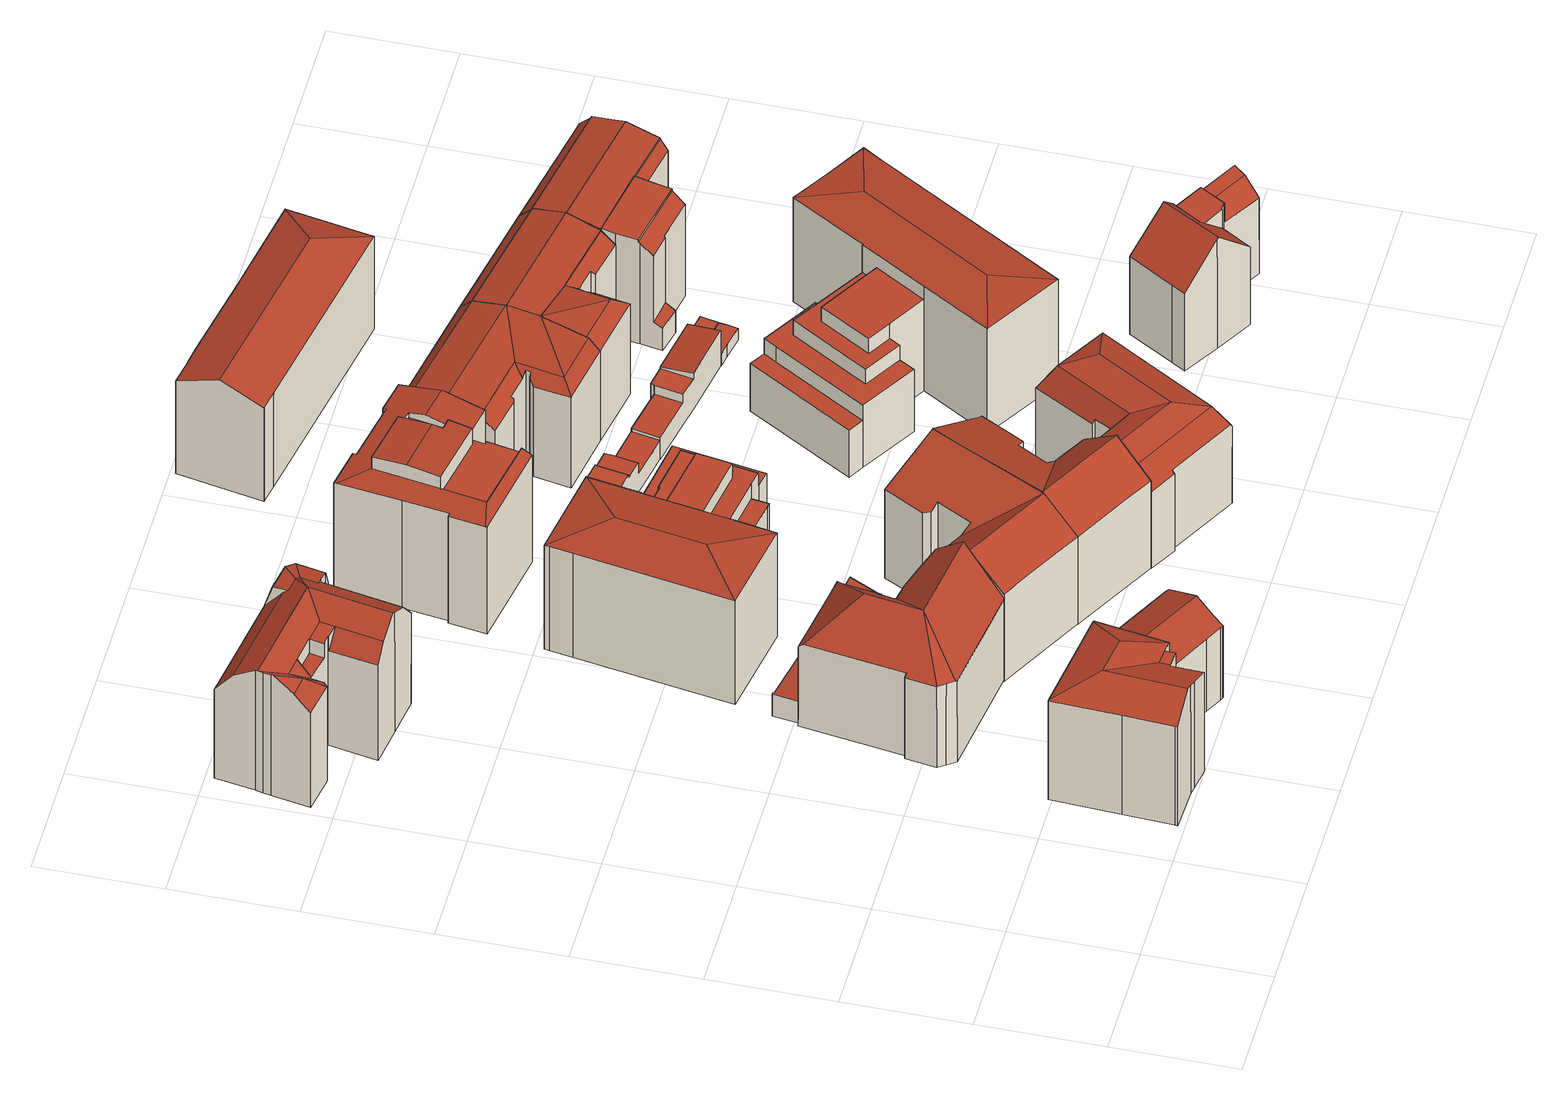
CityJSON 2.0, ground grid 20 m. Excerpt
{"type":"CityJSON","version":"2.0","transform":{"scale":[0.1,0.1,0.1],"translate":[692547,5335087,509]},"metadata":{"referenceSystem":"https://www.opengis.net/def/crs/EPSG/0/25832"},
"CityObjects":{
"building1":{"type":"Building","attributes":{"Gemeindeschluessel":"09162000","HoeheDach":"531.620","HoeheGrund":"509.704","Methode":"2000","NiedrigsteTraufeDesGebaeudes":"523.933","Geometrietyp2DReferenz":"3000","function":"31001_1000","roofType":"3100","measuredHeight":21.92,"storeysAboveGround":6},"geometry":[{"type":"MultiSurface","lod":"2","boundaries":[[[0,1,2,3,4,5,6,7]],[[8,9,10,11]],[[12,13,14,15]],[[16,17,18,19,20]],[[5,21,22,23,24,25,6]],[[26,22,21,27]],[[28,29,12,15,30]],[[31,32,33,34,30,15,14,35]],[[36,37,32,31,38]],[[35,14,13,39,40,41]],[[42,43,7,6,25]],[[44,2,1,45]],[[29,46,39,13,12]],[[45,1,0,47]],[[48,4,3,49]],[[50,33,32,37]],[[51,17,16,42,25,24]],[[31,35,20,19,8,11,38]],[[52,23,22,26]],[[51,24,23,52]],[[48,27,21,5,4]],[[42,16,41,40,43]],[[53,47,0,7,43,40]],[[48,49,44,45,47,53,46,29,28,54,50,37,36,10,9,18,17,51,52,26,27]],[[35,41,16,20]],[[49,3,2,44]],[[36,38,11,10]],[[9,8,19,18]],[[28,30,34,54]],[[46,53,40,39]],[[54,34,33,50]]],"semantics":{"surfaces":[{"type":"RoofSurface"},{"type":"WallSurface"},{"type":"GroundSurface"}],"values":[0,1,0,1,0,1,1,0,1,0,1,1,1,1,1,1,1,0,1,1,1,0,1,2,0,1,1,1,1,1,1]}}]},
"building2":{"type":"Building","attributes":{"Gemeindeschluessel":"09162000","HoeheDach":"534.580","HoeheGrund":"510.500","Methode":"9999","NiedrigsteTraufeDesGebaeudes":"510.800","Geometrietyp2DReferenz":"3000","function":"31001_1000","roofType":"3100","measuredHeight":24.08,"storeysAboveGround":5},"geometry":[{"type":"MultiSurface","lod":"2","boundaries":[[[55,56,57,58]],[[59,60,61]],[[62,63,64,65,66,67,68,69]],[[70,71,72,73,74,75]],[[76,77,78,79,80]],[[81,82,83,84,85,86]],[[87,88,89,90]],[[91,92,93,94,95]],[[66,96,97,67]],[[89,98,99,90]],[[100,101,89,88]],[[102,103,104,105]],[[106,87,90,99,107,108]],[[109,110,111,112]],[[113,114,115,116,117,118]],[[113,118,56,55]],[[63,81,86,61,60,64]],[[105,104,119,120]],[[121,122,123]],[[98,124,125,126,108,107]],[[127,128,129,130]],[[131,73,72,119,104,103,132,57,56,118,117,94]],[[70,133,134,82,81,63,62,100,88,87,106,135,136,137,138,139,114,113,55,58,140,102,105,120,71]],[[94,93,141,131]],[[97,142,68,67]],[[110,143,144,141,130,111]],[[130,141,93,127]],[[137,136,145,146,147]],[[98,107,99]],[[66,65,148,96]],[[127,93,92,149,78,77]],[[80,79,150,147,146]],[[74,73,131,151]],[[101,69,124,98]],[[100,62,69,101]],[[152,153,128,76,80,146,145]],[[84,83,154,121,123,129,153]],[[114,139,149,92,91,115]],[[140,132,103,102]],[[137,147,150,138]],[[106,108,126,135]],[[85,59,61,86]],[[129,128,153]],[[95,94,117,116]],[[69,68,142,124]],[[89,101,98]],[[122,111,130,129,123]],[[151,131,141,144,155]],[[75,74,151,155]],[[64,60,59,156,148,65]],[[96,148,142,97]],[[134,133,143,110,109,157]],[[120,119,72,71]],[[152,125,124,142,148,156,153]],[[82,134,157,154,83]],[[133,70,75,155,144,143]],[[112,111,122,121]],[[139,138,150,79,78,149]],[[58,57,132,140]],[[95,116,115,91]],[[84,153,156,59,85]],[[136,135,126,125,152,145]],[[127,77,76,128]],[[154,157,109,112,121]]],"semantics":{"surfaces":[{"type":"WallSurface"},{"type":"RoofSurface"},{"type":"GroundSurface"}],"values":[0,0,0,0,0,0,0,0,1,1,0,0,0,0,0,0,0,0,0,1,1,1,2,0,0,1,1,0,1,0,1,1,0,1,0,1,1,0,0,0,0,1,1,0,1,1,1,0,1,1,0,0,0,1,0,0,0,0,0,1,1,0,1,1]}}]},
"building3":{"type":"Building","attributes":{"Gemeindeschluessel":"09162000","HoeheDach":"533.320","HoeheGrund":"510.354","Methode":"2000","NiedrigsteTraufeDesGebaeudes":"526.096","Geometrietyp2DReferenz":"3000","function":"31001_9998","roofType":"3100","measuredHeight":22.97,"storeysAboveGround":4},"geometry":[{"type":"MultiSurface","lod":"2","boundaries":[[[158,159,160,161]],[[162,163,164,165,166,167,168]],[[169,170,171,172]],[[163,162,173,174]],[[175,176,177,178,179]],[[180,181,168,167,182]],[[182,167,166,183]],[[184,185,186,187]],[[188,164,163,174]],[[189,190,191,192]],[[193,176,175,194,195]],[[187,186,179,178]],[[195,158,161,196,193]],[[189,159,158,195,194,166,197,190]],[[160,159,189,192]],[[184,180,182,183,185]],[[166,194,175,179,186,185,183]],[[162,168,181,173]],[[188,174,173,181,180,184,187,178,177,196,161,160,192,191,198,172,171]],[[197,199,198,191,190]],[[198,199,169,172]],[[193,196,177,176]],[[169,199,197,166,165,170]],[[188,171,170,165,164]]],"semantics":{"surfaces":[{"type":"WallSurface"},{"type":"RoofSurface"},{"type":"GroundSurface"}],"values":[0,1,0,0,0,0,1,0,0,0,1,0,0,1,0,0,1,0,2,0,0,0,1,0]}}]},
"building4":{"type":"Building","attributes":{"Gemeindeschluessel":"09162000","HoeheDach":"515.156","HoeheGrund":"510.880","Methode":"2000","NiedrigsteTraufeDesGebaeudes":"514.264","Geometrietyp2DReferenz":"3000","function":"31001_2000","roofType":"1000","measuredHeight":4.28},"geometry":[{"type":"MultiSurface","lod":"2","boundaries":[[[200,201,202,203]],[[204,200,203,205,206,207]],[[200,204,207,208,209,210,201]],[[205,203,202,211,212,213,206]],[[208,213,212,209]],[[207,206,213,208]],[[209,212,211,210]],[[210,211,202,201]]],"semantics":{"surfaces":[{"type":"WallSurface"},{"type":"GroundSurface"},{"type":"RoofSurface"}],"values":[0,0,1,2,0,0,0,0]}}]},
"building5":{"type":"Building","attributes":{"Gemeindeschluessel":"09162000","HoeheDach":"513.828","HoeheGrund":"510.268","Methode":"1000","NiedrigsteTraufeDesGebaeudes":"513.380","Geometrietyp2DReferenz":"3000","function":"31001_2000","roofType":"1000","measuredHeight":3.56},"geometry":[{"type":"MultiSurface","lod":"2","boundaries":[[[172,214,215,171]],[[172,216,217,214]],[[215,218,219,171]],[[219,218,217,216]],[[171,219,216,172]],[[214,217,218,215]]],"semantics":{"surfaces":[{"type":"GroundSurface"},{"type":"WallSurface"},{"type":"RoofSurface"}],"values":[0,1,1,2,1,1]}}]},
"building6":{"type":"Building","attributes":{"Gemeindeschluessel":"09162000","HoeheDach":"513.000","HoeheGrund":"510.268","Methode":"2000","NiedrigsteTraufeDesGebaeudes":"513.000","Geometrietyp2DReferenz":"3000","function":"31001_2000","roofType":"1000","measuredHeight":2.73},"geometry":[{"type":"MultiSurface","lod":"2","boundaries":[[[220,221,222,215]],[[223,224,225,226]],[[214,227,224,223]],[[215,222,227,214]],[[227,222,221,225,224]],[[223,226,220,215,214]],[[226,225,221,220]]],"semantics":{"surfaces":[{"type":"WallSurface"},{"type":"RoofSurface"},{"type":"GroundSurface"}],"values":[0,0,0,0,1,2,0]}}]},
"building7":{"type":"Building","attributes":{"Gemeindeschluessel":"09162000","HoeheDach":"532.143","HoeheGrund":"509.910","Methode":"1000","NiedrigsteTraufeDesGebaeudes":"527.341","Geometrietyp2DReferenz":"3000","function":"31001_1000","roofType":"2100","measuredHeight":22.23,"storeysAboveGround":4},"geometry":[{"type":"MultiSurface","lod":"2","boundaries":[[[228,229,230,231,232,233,234,235,236,237,238,239]],[[240,241,242,243]],[[238,237,236,244,245,246]],[[247,248,249,250,251,252,253]],[[252,251,241,240,254,255]],[[256,239,238,246,257,258,243,242]],[[259,260,261,262,263,264,265,266,255,254,240,243,258,257,246,245,244,267,268,269,270]],[[269,233,232,270]],[[268,234,233,269]],[[267,235,234,268]],[[263,249,248,264]],[[263,262,261,260,259,231,230,229,228,249]],[[266,253,252,255]],[[265,264,248,247,253,266]],[[250,249,228,239,256,242,241,251]],[[244,236,235,267]],[[270,232,231,259]]],"semantics":{"surfaces":[{"type":"RoofSurface"},{"type":"WallSurface"},{"type":"GroundSurface"}],"values":[0,1,1,0,1,1,2,1,1,1,1,1,1,1,0,1,1]}}]},
"building8":{"type":"Building","attributes":{"Gemeindeschluessel":"09162000","HoeheDach":"533.230","HoeheGrund":"510.870","Methode":"2000","NiedrigsteTraufeDesGebaeudes":"523.630","Geometrietyp2DReferenz":"3000","function":"31001_9998","roofType":"3200","measuredHeight":22.36,"storeysAboveGround":6},"geometry":[{"type":"MultiSurface","lod":"2","boundaries":[[[271,272,273,274]],[[275,276,277,278]],[[279,280,281,282]],[[283,284,285,286]],[[287,288,289,290,291,292,293]],[[294,295,296,297]],[[298,299,300,273,272,301,302,303,281,280,304]],[[305,306,307,308,309,310,311,312,313,314,315,316,317]],[[303,302,318,319,282,281]],[[313,312,284,283,320,321]],[[322,323,324,325]],[[311,310,295,294]],[[299,326,327,300]],[[328,329,274,273,300,327,330,292,291]],[[331,288,287,306,305]],[[332,333,277]],[[334,335,331,305,317,323,322]],[[293,292,330,327,326,336,285,284,312,311,294,297,308,307]],[[337,338,339,340]],[[289,288,331,335]],[[324,341,338]],[[342,271,274,329,328,291,290,289,335,334,322,325,337,340,275,278,343,320,283,286,279,282,319,318]],[[340,339,276,275]],[[287,293,307,306]],[[325,324,338,337]],[[341,332,277,276,339,338]],[[271,342,318,302,301,272]],[[343,333,321,320]],[[285,304,280,279,286]],[[278,277,333,343]],[[336,326,299,298,304,285]],[[324,323,317,316,315,314,313,321,333,332,341]],[[296,295,310,309]],[[297,296,309,308]]],"semantics":{"surfaces":[{"type":"WallSurface"},{"type":"RoofSurface"},{"type":"GroundSurface"}],"values":[0,0,0,0,0,0,1,0,0,0,0,0,0,0,1,1,0,1,0,0,1,2,0,0,0,1,0,0,0,0,0,1,1,0]}}]},
"building9":{"type":"Building","attributes":{"Gemeindeschluessel":"09162000","HoeheDach":"532.240","HoeheGrund":"509.790","Methode":"2000","NiedrigsteTraufeDesGebaeudes":"526.974","Geometrietyp2DReferenz":"3000","function":"31001_1000","roofType":"3100","measuredHeight":22.45,"storeysAboveGround":4},"geometry":[{"type":"MultiSurface","lod":"2","boundaries":[[[344,345,346,347,348,349]],[[350,351,352,353,354,355,356,357,358,359,360,361,362]],[[345,344,363,364]],[[365,364,363,366,367,368]],[[369,359,358,370]],[[371,372,348,347]],[[350,373,372,371,374,375,376,351]],[[249,362,361,360,359,369,377,378,379,380]],[[381,382,383,384,376,375,374,371,347,346,345,364,365,368,380,379,378,377,369,370,385,386]],[[376,384,383,353,352,351]],[[368,367,249,380]],[[386,356,355,381]],[[382,381,355,354,353,383]],[[357,356,386,385,370,358]],[[366,363,344,349,387,362,249,367]],[[387,349,348,372,373,350,362]]],"semantics":{"surfaces":[{"type":"WallSurface"},{"type":"RoofSurface"},{"type":"GroundSurface"}],"values":[0,1,0,0,0,0,0,0,2,0,0,0,0,0,1,1]}}]},
"building10":{"type":"Building","attributes":{"Gemeindeschluessel":"09162000","HoeheDach":"535.640","HoeheGrund":"510.665","Methode":"2000","NiedrigsteTraufeDesGebaeudes":"531.938","Geometrietyp2DReferenz":"3000","function":"31001_9998","roofType":"3100","measuredHeight":24.98,"storeysAboveGround":5},"geometry":[{"type":"MultiSurface","lod":"2","boundaries":[[[388,389,390,391]],[[392,393,394,395]],[[396,397,398,399,400]],[[401,402,403,404,405,406]],[[407,408,403,402]],[[409,410,411,412]],[[413,414,415,388,391,416,409,412,417,418,406,405]],[[419,420,417,412,411,421]],[[422,423,424,425,426]],[[427,428,429,430]],[[396,400,431,432]],[[433,434,435,436,437]],[[403,408,438,439,404]],[[407,402,401,440,420,419,434,433,441,397,396,432,394,393,427,430]],[[421,411,410,436,435]],[[401,406,418,440]],[[413,442,443,414]],[[442,413,405,404,439]],[[424,423,416,391,390]],[[424,390,389,444,445,425]],[[445,446,426,425]],[[441,447,398,397]],[[422,399,398,447,437,436,410,423]],[[422,426,446,443]],[[419,421,435,434]],[[407,430,429,438,408]],[[392,395,431,400,399,422,443,442,439,438,429,428]],[[433,437,447,441]],[[415,444,389,388]],[[432,431,395,394]],[[440,418,417,420]],[[393,392,428,427]],[[416,423,410,409]],[[415,414,443,446,445,444]]],"semantics":{"surfaces":[{"type":"WallSurface"},{"type":"RoofSurface"},{"type":"GroundSurface"}],"values":[0,0,0,0,0,0,1,0,0,0,0,0,1,2,1,0,0,0,0,1,1,0,1,0,0,0,1,0,0,0,0,0,0,0]}}]},
"building11":{"type":"Building","attributes":{"Gemeindeschluessel":"09162000","HoeheDach":"530.750","HoeheGrund":"509.600","Methode":"1000","NiedrigsteTraufeDesGebaeudes":"524.750","Geometrietyp2DReferenz":"3000","function":"31001_1000","roofType":"3400","measuredHeight":21.15,"storeysAboveGround":4},"geometry":[{"type":"MultiSurface","lod":"2","boundaries":[[[448,449,450,451]],[[452,453,454,455,456]],[[457,458,456,455]],[[453,459,460,461,462,454]],[[463,464,460,459]],[[465,466,467,468,469]],[[470,471,449,448]],[[472,473,474,475]],[[465,476,477,463,459,453,452,478,470,448,451,479,466]],[[479,480,467,466]],[[465,469,481,476]],[[475,474,482]],[[472,475,482,457]],[[473,483,481,469,468,474]],[[477,484,464,463]],[[482,474,468,467,480,450]],[[478,452,456,458,485]],[[478,485,471,470]],[[479,451,450,480]],[[461,460,464,484,483,473]],[[457,482,450,449,471,485,458]],[[472,462,461,473]],[[472,457,455,454,462]],[[477,476,481,483,484]]],"semantics":{"surfaces":[{"type":"WallSurface"},{"type":"RoofSurface"},{"type":"GroundSurface"}],"values":[0,0,1,0,0,0,0,1,2,0,0,1,1,1,0,1,0,0,0,1,1,1,1,0]}}]},
"building12":{"type":"Building","attributes":{"Gemeindeschluessel":"09162000","HoeheDach":"517.160","HoeheGrund":"510.690","Methode":"2000","NiedrigsteTraufeDesGebaeudes":"514.280","Geometrietyp2DReferenz":"3000","function":"31001_2000","roofType":"1000","measuredHeight":6.47},"geometry":[{"type":"MultiSurface","lod":"2","boundaries":[[[486,487,488,489,490]],[[491,492,493,494,495]],[[496,497,498,499,500,501]],[[502,503,504,505,487,486,490,496,501,492,491,506]],[[489,497,496,490]],[[505,507,488,487]],[[508,495,494,509]],[[493,500,499,510,511,509,494]],[[497,489,488,507,512,513,498]],[[500,493,492,501]],[[505,504,503,502,506,508,509,511,510,513,512,507]],[[506,491,495,508]],[[510,499,498,513]]],"semantics":{"surfaces":[{"type":"RoofSurface"},{"type":"WallSurface"},{"type":"GroundSurface"}],"values":[0,0,0,1,1,1,1,1,1,1,2,1,1]}}]},
"building13":{"type":"Building","attributes":{"Gemeindeschluessel":"09162000","HoeheDach":"531.760","HoeheGrund":"510.548","Methode":"2000","NiedrigsteTraufeDesGebaeudes":"528.368","Geometrietyp2DReferenz":"3000","function":"31001_1000","roofType":"3100","measuredHeight":21.21,"storeysAboveGround":5},"geometry":[{"type":"MultiSurface","lod":"2","boundaries":[[[514,515,516,517,518]],[[519,520,521,522,523,524,525,526]],[[527,528,529,530,531]],[[532,533,534,535]],[[520,536,531,530]],[[537,538,522,521,539]],[[533,540,539,521,520,530,529,534]],[[541,542,543,544,545]],[[535,534,529,528]],[[537,539,540,546]],[[547,523,522,538]],[[548,525,524,549]],[[550,527,531,551,552]],[[541,515,514,553,548,549,547,538,537,546,532,535,528,527,550,542]],[[550,552,543,542]],[[544,543,552,551]],[[553,526,525,548]],[[514,518,526,553]],[[536,545,544,551,531]],[[518,517,519,526]],[[554,536,520,519]],[[546,540,533,532]],[[515,541,545,536,554,516]],[[549,524,523,547]],[[517,516,554,519]]],"semantics":{"surfaces":[{"type":"WallSurface"},{"type":"RoofSurface"},{"type":"GroundSurface"}],"values":[0,1,0,0,1,0,1,0,0,0,0,0,0,2,0,1,0,0,1,1,1,0,0,0,1]}}]},
"building14":{"type":"Building","attributes":{"Gemeindeschluessel":"09162000","HoeheDach":"517.592","HoeheGrund":"510.550","Methode":"2000","NiedrigsteTraufeDesGebaeudes":"514.760","Geometrietyp2DReferenz":"3000","function":"31001_2000","roofType":"1000","measuredHeight":7.04},"geometry":[{"type":"MultiSurface","lod":"2","boundaries":[[[555,556,557,558,559,560,561,562,563,564]],[[565,566,558,557]],[[558,566,567,559]],[[557,556,555,564,568,569,570,571,572,565]],[[573,567,566,565,572,571,574]],[[575,576,577,570,569,568,578]],[[564,563,578,568]],[[570,577,574,571]],[[560,573,574,577,576,561]],[[562,561,576,575]],[[560,559,567,573]],[[562,575,578,563]]],"semantics":{"surfaces":[{"type":"WallSurface"},{"type":"RoofSurface"},{"type":"GroundSurface"}],"values":[0,0,1,2,0,0,0,0,1,0,0,1]}}]},
"building15":{"type":"Building","attributes":{"Gemeindeschluessel":"09162000","HoeheDach":"530.802","HoeheGrund":"509.291","Methode":"1000","NiedrigsteTraufeDesGebaeudes":"527.831","Geometrietyp2DReferenz":"3000","function":"31001_9998","roofType":"3200","measuredHeight":21.51,"storeysAboveGround":5},"geometry":[{"type":"MultiSurface","lod":"2","boundaries":[[[579,580,581,582]],[[582,581,583,584]],[[585,586,587,588,589,590]],[[591,592,593,594]],[[595,596,592,591]],[[592,596,597]],[[598,599,580,579]],[[597,596,583,581,580,599,587,586]],[[588,587,599,598]],[[600,593,592,597,586,585]],[[601,600,585,590]],[[591,594,601,590,589,588,598,579,582,584,595]],[[584,583,596,595]],[[594,593,600,601]]],"semantics":{"surfaces":[{"type":"WallSurface"},{"type":"RoofSurface"},{"type":"GroundSurface"}],"values":[0,0,0,0,0,1,0,1,0,1,0,2,0,0]}}]},
"building16":{"type":"Building","attributes":{"Gemeindeschluessel":"09162000","HoeheDach":"531.990","HoeheGrund":"510.100","Methode":"2000","NiedrigsteTraufeDesGebaeudes":"519.480","Geometrietyp2DReferenz":"3000","function":"31001_1000","roofType":"3200","measuredHeight":21.89,"storeysAboveGround":6},"geometry":[{"type":"MultiSurface","lod":"2","boundaries":[[[602,603,604,605]],[[606,607,608,609]],[[610,609,608,605,604]],[[611,612,613,614]],[[615,616,617,603,602,618,619,620]],[[621,622,623,624,625,626]],[[627,628,629,630,631,610,604]],[[632,611,614,633,634,627,604,603,617,616,615]],[[611,632,635,636,637,638,639,612]],[[640,641,642,643]],[[643,642,644,645]],[[635,632,615,620]],[[626,625,624,646,647,648]],[[649,647,646,650]],[[645,644,651,652]],[[653,654,628,627,634,655,656]],[[657,658,659,629,628,654,653,660,661]],[[614,613,662,633]],[[661,660,663,664]],[[665,651,644,642,658,657]],[[666,665,661,664]],[[667,626,648,668]],[[665,657,661]],[[624,623,669,646]],[[650,646,669,607,606]],[[633,662,655,634]],[[658,642,641,659]],[[637,636,621,626,667]],[[670,663,660,653,656,612,639]],[[630,629,659,671]],[[671,659,641,640]],[[652,651,665,666]],[[636,635,620,619,618,602,605,608,607,669,623,622,621]],[[645,652,666,664,663,670,639,638,637,667,668,649,650,606,609,610,631,630,671,640,643]],[[668,648,647,649]],[[612,656,655,662,613]]],"semantics":{"surfaces":[{"type":"WallSurface"},{"type":"RoofSurface"},{"type":"GroundSurface"}],"values":[0,0,0,0,0,0,0,1,0,0,0,0,1,0,0,0,1,0,0,1,0,0,1,0,0,0,1,0,0,0,0,0,1,2,0,1]}}]},
"building17":{"type":"Building","attributes":{"Gemeindeschluessel":"09162000","HoeheDach":"531.831","HoeheGrund":"510.510","Methode":"2000","NiedrigsteTraufeDesGebaeudes":"528.352","Geometrietyp2DReferenz":"3000","function":"31001_1000","roofType":"3100","measuredHeight":21.32,"storeysAboveGround":5},"geometry":[{"type":"MultiSurface","lod":"2","boundaries":[[[672,673,674,544,545,675]],[[676,677,678,679]],[[680,681,682,683,684,518]],[[685,686,687,688]],[[545,544,689,543,542,690,541]],[[516,691,554,692,675,545,541,693,694,695,515]],[[696,697,698,699,700,674,673]],[[681,701,702,688,687,703,682]],[[704,705,706,707,708,709,710,711]],[[712,713,677,676,714,715,696,673,672]],[[692,554,716]],[[700,699,543,689]],[[683,717,718,716,554,691]],[[689,544,674,700]],[[719,701,681,680,518,514]],[[518,684,516,515,720,514]],[[683,691,516,684]],[[697,696,715,714,676,679,706,705,704,711,721,685,688,702,701,719,514,720,515,695,694,693,541,690,542,698]],[[542,543,699,698]],[[709,708,707,678,677,713,722,718]],[[718,722,713,712,723,724,716]],[[679,678,707,706]],[[717,718,717,683]],[[685,721,711,710,725,686]],[[682,703,687,686,725,710,709,718,717,683]],[[716,724,723,712,672,675,692]]],"semantics":{"surfaces":[{"type":"RoofSurface"},{"type":"WallSurface"},{"type":"GroundSurface"}],"values":[0,1,0,1,1,1,1,1,1,1,1,0,0,1,1,1,0,2,1,0,1,1,1,1,0,0]}}]},
"building18":{"type":"Building","attributes":{"Gemeindeschluessel":"09162000","HoeheDach":"512.665","HoeheGrund":"510.410","Methode":"1000","NiedrigsteTraufeDesGebaeudes":"512.665","Geometrietyp2DReferenz":"3000","function":"31001_2000","roofType":"1000","measuredHeight":2.25},"geometry":[{"type":"MultiSurface","lod":"2","boundaries":[[[726,727,728,729,730,731]],[[728,732,733,729]],[[727,734,732,728]],[[735,736,733,732,734,737]],[[726,737,734,727]],[[730,736,735,731]],[[731,735,737,726]],[[729,733,736,730]]],"semantics":{"surfaces":[{"type":"GroundSurface"},{"type":"WallSurface"},{"type":"RoofSurface"}],"values":[0,1,1,2,1,1,1,1]}}]},
"building19":{"type":"Building","attributes":{"Gemeindeschluessel":"09162000","HoeheDach":"512.694","HoeheGrund":"510.350","Methode":"1000","NiedrigsteTraufeDesGebaeudes":"512.694","Geometrietyp2DReferenz":"3000","function":"31001_2000","roofType":"1000","measuredHeight":2.34},"geometry":[{"type":"MultiSurface","lod":"2","boundaries":[[[738,734,739,740]],[[738,740,741,742]],[[732,743,739,734]],[[740,739,743,741]],[[741,743,732,742]],[[742,732,734,738]]],"semantics":{"surfaces":[{"type":"WallSurface"},{"type":"GroundSurface"},{"type":"RoofSurface"}],"values":[0,1,2,0,0,0]}}]},
"building20":{"type":"Building","attributes":{"Gemeindeschluessel":"09162000","HoeheDach":"531.780","HoeheGrund":"509.787","Methode":"2000","NiedrigsteTraufeDesGebaeudes":"524.863","Geometrietyp2DReferenz":"3000","function":"31001_9998","roofType":"3100","measuredHeight":21.99,"storeysAboveGround":4},"geometry":[{"type":"MultiSurface","lod":"2","boundaries":[[[744,745,746,747,748,749,750,751]],[[752,753,754,755]],[[756,749,748]],[[757,758,759,760,747,746]],[[757,746,745,761]],[[762,763,764,765]],[[766,750,749,756]],[[767,768,763,762]],[[744,751,769,770,764,763,768]],[[769,771,772,770]],[[770,772,765,764]],[[773,752,755,774]],[[775,776,753,752,773]],[[777,775,773,774,778,779]],[[780,778,774,755,754]],[[767,761,745,744,768]],[[780,766,756,748,760,759,779,778]],[[777,779,759,758]],[[775,777,758,757,761,767,762,765,772,771,776]],[[747,760,748]],[[771,769,751,750,766,780,754,753,776]]],"semantics":{"surfaces":[{"type":"RoofSurface"},{"type":"WallSurface"},{"type":"GroundSurface"}],"values":[0,0,1,1,1,1,1,1,0,1,1,0,1,1,1,1,0,1,2,1,1]}}]},
"building21":{"type":"Building","attributes":{"Gemeindeschluessel":"09162000","HoeheDach":"531.720","HoeheGrund":"510.160","Methode":"2000","NiedrigsteTraufeDesGebaeudes":"514.570","Geometrietyp2DReferenz":"3000","function":"31001_1000","roofType":"3100","measuredHeight":21.56,"storeysAboveGround":5},"geometry":[{"type":"MultiSurface","lod":"2","boundaries":[[[781,782,783,784,785,786]],[[787,788,789,790]],[[791,792,793,794,795,796,797]],[[798,799,800,801,802,803,804,805,806,807,808,809,810,811,812,813,814,815,816,817,818,819,820,821]],[[822,823,824,825,826]],[[827,828,824,823]],[[700,784,783,829]],[[799,798,821,830,829,783,782]],[[799,782,781,800]],[[820,699,830,821]],[[804,803,831,826,825,832,805]],[[794,793,807,806,805,832,833]],[[833,832,825,824,828,834,835]],[[801,800,781,836]],[[823,837,836,781,786,827]],[[834,828,827,786,785,818,817,816,815]],[[791,788,787,810,809,808,792]],[[788,791,797,789]],[[831,838,822,826]],[[810,787,790,811]],[[829,830,699,700]],[[838,837,823,822]],[[796,795,835,834,815,814,813]],[[807,793,792,808]],[[790,789,797,796,813,812,811]],[[794,833,835,795]],[[838,831,803,802,801,836,837]],[[785,784,700,699,820,819,818]]],"semantics":{"surfaces":[{"type":"RoofSurface"},{"type":"GroundSurface"},{"type":"WallSurface"}],"values":[0,0,0,1,2,2,2,2,2,2,2,2,0,2,0,2,2,2,0,2,0,2,2,2,2,2,2,2]}}]}
},
"vertices":[
[514,26,150],[542,12,150],[545,11,150],[547,10,150],[556,26,158],[575,56,174],[449,122,174],[440,64,149],[275,94,204],[275,94,7],[271,15,7],[271,15,204],[421,50,204],[421,65,204],[396,68,204],[395,51,204],[457,181,204],[457,181,7],[280,205,7],[280,205,204],[281,205,204],[575,57,174],[603,104,150],[599,107,150],[575,119,150],[458,180,150],[603,104,7],[575,57,7],[392,51,7],[421,50,7],[392,51,205],[331,9,226],[341,8,223],[353,6,218],[390,0,205],[338,138,226],[271,10,7],[341,8,7],[271,10,204],[421,66,204],[439,64,204],[404,129,226],[458,180,204],[440,64,204],[545,11,7],[542,12,7],[421,66,7],[514,26,7],[556,26,7],[547,10,7],[353,6,7],[575,119,7],[599,107,7],[439,64,7],[390,0,7],
[285,1351,15],[285,1351,157],[289,1350,157],[289,1350,15],[160,1236,231],[137,1240,231],[137,1240,203],[74,1251,15],[137,1241,15],[137,1241,231],[121,1243,231],[121,1243,203],[76,1251,203],[76,1251,204],[74,1251,204],[284,1282,15],[292,1332,15],[292,1332,157],[292,1331,157],[292,1331,18],[284,1282,18],[212,1318,236],[217,1343,233],[219,1355,193],[219,1355,192],[213,1325,231],[123,1163,15],[186,1154,15],[186,1154,254],[182,1155,256],[146,1160,231],[123,1163,204],[4,1234,15],[63,1224,15],[63,1224,203],[4,1234,204],[226,1355,18],[226,1355,191],[274,1347,191],[274,1347,157],[274,1347,18],[126,1266,203],[80,1273,203],[44,1255,231],[8,1260,231],[71,1231,15],[71,1231,203],[295,1344,15],[295,1344,157],[296,1339,157],[296,1339,15],[15,1296,15],[15,1293,255],[15,1296,255],[277,1273,192],[277,1273,193],[264,1275,233],[264,1275,208],[282,1350,15],[228,1358,15],[228,1358,18],[278,1351,18],[278,1351,157],[282,1350,157],[295,1335,157],[295,1335,15],[246,1278,231],[246,1278,235],[238,1279,236],[48,1278,231],[19,1316,255],[17,1308,255],[263,1335,233],[239,1314,236],[243,1309,236],[273,1322,233],[288,1329,157],[292,1348,157],[278,1281,15],[250,1145,15],[17,1308,15],[20,1321,15],[31,1384,15],[47,1381,15],[226,1354,15],[292,1348,15],[288,1329,191],[80,1273,231],[278,1281,192],[279,1281,191],[20,1321,254],[26,1355,231],[31,1384,192],[126,1266,231],[226,1354,193],[47,1381,193],[288,1329,18],[19,1317,256],[206,1288,256],[222,1149,231],[279,1281,18],[164,1260,231],[250,1145,195],
[481,566,173],[471,500,174],[471,500,13],[481,566,13],[503,325,174],[530,382,232],[535,392,241],[536,393,243],[382,415,243],[318,352,175],[319,350,174],[531,453,188],[558,439,197],[558,439,13],[531,453,13],[503,325,13],[530,382,13],[337,583,179],[338,591,171],[338,591,13],[314,424,13],[314,424,179],[309,364,13],[319,350,13],[309,364,175],[301,375,175],[301,376,13],[301,376,174],[308,425,174],[308,425,13],[535,392,13],[458,502,186],[455,478,185],[455,478,13],[458,502,13],[447,572,175],[396,507,243],[479,567,176],[447,572,13],[466,476,175],[494,471,13],[494,471,175],
[447,572,19],[453,612,19],[453,612,53],[447,572,53],[431,575,19],[431,575,54],[338,591,62],[338,591,19],[344,631,19],[348,631,19],[348,629,19],[348,629,61],[348,631,61],[344,631,62],
[550,490,13],[577,476,13],[531,453,44],[550,490,44],[577,476,48],[558,439,48],
[631,585,13],[631,585,40],[577,476,40],[533,498,13],[533,498,40],[580,593,40],[580,593,13],[550,490,40],
[673,308,231],[678,317,231],[702,365,231],[746,455,231],[766,495,231],[673,544,185],[640,479,184],[642,467,187],[657,461,194],[627,405,194],[627,404,194],[607,414,184],[535,392,9],[535,392,224],[558,439,185],[558,439,9],[657,461,9],[627,405,9],[627,404,9],[549,301,183],[645,250,183],[673,307,231],[577,358,231],[530,383,231],[530,382,231],[503,325,183],[530,383,9],[530,382,9],[605,415,184],[607,414,9],[605,415,9],[746,455,9],[702,365,9],[678,317,9],[673,308,9],[673,307,9],[645,250,9],[549,301,9],[503,325,9],[642,467,9],[640,479,9],[673,544,9],[766,495,9],
[705,727,19],[705,727,146],[677,732,146],[677,732,19],[401,976,19],[401,976,226],[402,984,226],[402,984,19],[616,891,19],[616,891,146],[645,886,146],[645,886,19],[611,863,19],[611,863,175],[611,865,175],[611,865,19],[648,736,147],[644,708,147],[644,708,19],[648,736,19],[648,737,19],[648,737,175],[648,736,175],[664,822,175],[664,822,204],[655,766,204],[655,766,175],[669,856,146],[694,852,146],[674,732,146],[723,836,146],[729,873,146],[698,878,146],[611,865,146],[519,729,147],[523,756,147],[523,756,175],[528,786,175],[528,786,204],[537,843,204],[537,843,175],[542,874,175],[542,874,225],[537,843,225],[528,786,225],[523,756,225],[519,729,225],[729,873,19],[698,878,19],[542,874,19],[542,874,226],[518,729,19],[518,729,226],[507,663,226],[507,663,19],[694,852,175],[674,732,175],[650,736,19],[674,732,19],[650,736,175],[638,709,147],[466,895,242],[556,959,226],[519,729,19],[638,709,19],[669,856,175],[354,688,19],[354,688,226],[395,939,226],[395,939,19],[443,752,242],[723,836,19],[556,959,19],
[814,231,230],[814,231,8],[816,233,8],[843,285,8],[843,285,187],[816,233,232],[793,319,182],[778,327,191],[778,328,190],[804,376,190],[822,374,181],[823,374,181],[861,445,180],[858,447,181],[766,495,232],[746,455,232],[703,368,232],[678,317,232],[674,309,232],[785,175,182],[785,175,8],[737,201,8],[737,201,182],[645,250,182],[645,250,8],[746,455,8],[766,495,8],[845,290,8],[845,290,183],[795,318,182],[795,318,8],[793,319,8],[778,327,8],[703,368,8],[678,317,8],[674,309,8],[673,307,8],[823,374,8],[822,374,8],[804,376,8],[778,328,8],[858,447,8],[861,445,8],[766,260,232],
[585,1171,229],[585,1171,265],[579,1134,261],[579,1134,229],[620,1272,231],[620,1272,17],[519,1291,17],[519,1291,231],[453,1309,17],[439,1205,17],[439,1205,231],[453,1305,230],[453,1309,230],[590,1144,17],[653,1133,17],[653,1133,230],[597,1143,230],[597,1143,229],[590,1144,229],[664,1195,17],[664,1195,243],[458,1083,229],[458,1083,238],[580,1061,238],[580,1061,229],[613,1237,229],[578,1244,229],[566,1174,229],[470,1154,229],[590,1115,229],[585,1116,229],[577,1044,17],[590,1115,17],[577,1044,230],[487,1261,238],[470,1154,238],[470,1154,261],[478,1207,266],[487,1261,261],[621,1277,17],[621,1277,230],[675,1267,230],[675,1267,17],[520,1297,229],[520,1297,17],[424,1132,17],[415,1072,17],[415,1072,230],[415,1074,230],[424,1132,230],[664,1200,244],[608,1210,244],[585,1116,17],[429,1131,17],[613,1237,238],[578,1244,238],[566,1174,265],[569,1191,266],[578,1244,261],[429,1131,231],
[902,290,6],[902,290,160],[959,389,158],[959,389,6],[843,285,6],[815,231,6],[815,231,217],[832,265,202],[843,285,158],[894,233,202],[885,260,162],[786,175,6],[786,175,158],[796,196,202],[814,231,218],[830,151,6],[830,151,159],[1066,293,6],[1081,319,6],[1081,319,158],[1081,318,159],[1066,293,158],[905,288,6],[905,288,168],[916,177,218],[937,122,202],[1049,311,202],[989,301,218],[947,94,6],[832,155,6],[888,258,6],[1032,346,6],[1032,346,159],[947,94,159],[968,358,202],[944,95,165],[832,155,165],[888,258,169],
[801,921,53],[831,916,53],[840,961,53],[762,974,53],[754,930,53],[662,947,82],[720,936,82],[729,988,82],[630,1006,82],[628,995,82],[754,930,76],[762,974,76],[761,974,76],[762,982,76],[729,988,76],[720,936,76],[720,936,17],[754,930,17],[801,921,17],[831,916,17],[662,947,17],[840,961,17],[628,995,17],[630,1006,17],[762,982,17],[729,988,17],[762,974,17],[761,974,17],
[848,1009,15],[864,1097,15],[864,1097,227],[851,1027,214],[848,1009,194],[762,1042,214],[777,1119,214],[760,1103,199],[769,1101,209],[767,1092,209],[762,1093,204],[753,1085,194],[743,1027,195],[664,1195,15],[653,1133,15],[653,1133,207],[654,1141,214],[664,1195,228],[714,1105,15],[714,1105,194],[650,1117,194],[650,1117,15],[876,1156,228],[720,1110,15],[769,1101,15],[720,1110,199],[720,1107,197],[876,1157,15],[890,1228,15],[890,1228,194],[886,1209,215],[876,1157,227],[720,1107,15],[767,1092,15],[753,1085,15],[762,1093,15],[675,1267,15],[672,1249,215],[675,1267,194],[743,1027,15],[865,1102,228],
[910,901,15],[945,894,15],[1042,877,15],[1042,877,86],[945,894,86],[945,894,75],[910,901,75],[910,901,58],[831,916,58],[831,916,15],[1052,929,15],[1052,929,78],[955,946,78],[840,961,15],[918,946,15],[919,946,15],[921,952,15],[955,946,15],[955,946,75],[921,952,75],[918,946,58],[918,946,75],[919,946,75],[840,961,58],
[682,1586,3],[682,1586,188],[720,1580,188],[720,1580,3],[865,1553,188],[865,1553,3],[623,1454,188],[636,1523,218],[649,1592,188],[649,1592,3],[636,1523,3],[623,1454,3],[1011,1385,3],[1011,1385,188],[657,1448,188],[657,1448,3],[1036,1523,3],[1036,1523,188],[954,1466,218],[653,1591,3],[653,1591,188],[624,1454,188],[624,1454,3],
[1008,761,135],[1008,761,164],[1069,724,164],[1069,724,135],[1067,754,11],[1067,754,135],[1081,746,135],[1081,746,11],[1069,724,11],[1004,617,164],[1004,617,193],[966,639,193],[966,639,164],[933,635,164],[943,653,164],[992,735,164],[992,735,135],[943,653,135],[933,635,135],[888,629,135],[902,653,135],[977,779,135],[977,779,105],[902,653,105],[888,629,105],[1129,688,164],[1129,688,219],[1130,687,219],[1130,687,11],[1129,688,11],[993,599,164],[1015,721,164],[1114,663,164],[993,599,135],[979,574,135],[979,574,11],[993,599,11],[1004,617,11],[1260,773,11],[1260,773,219],[1327,734,219],[1327,734,11],[1323,728,219],[1323,728,11],[990,800,105],[965,815,105],[863,643,105],[965,815,11],[990,800,11],[1308,703,219],[1308,703,11],[1065,581,219],[1114,663,219],[1114,663,193],[1065,581,193],[1099,496,230],[1227,709,230],[1202,808,219],[1066,581,219],[1000,471,219],[1015,721,193],[1066,581,11],[1000,471,11],[1125,396,219],[1125,396,11],[888,629,11],[863,643,11],[990,800,135],[1065,581,11],[1202,808,11],
[1084,1117,228],[1084,1118,228],[1094,1170,215],[876,1155,228],[1069,1040,15],[1069,1040,195],[1002,1053,195],[1002,1053,15],[933,994,194],[954,990,194],[954,990,195],[937,1015,214],[852,1030,214],[953,1057,15],[953,1057,206],[964,1046,195],[964,1046,15],[886,1209,214],[886,1209,15],[865,1101,228],[865,1102,215],[876,1155,15],[865,1102,15],[865,1101,15],[1084,1118,15],[1094,1170,15],[1097,1190,15],[1097,1190,194],[1094,1170,214],[954,990,15],[957,1011,15],[957,1011,195],[961,1067,15],[970,1066,15],[1000,1060,15],[1000,1060,201],[970,1066,201],[961,1067,201],[955,1069,207],[955,1069,15],[1074,1063,215],[1074,1063,214],[1074,1063,15],[1084,1117,15],[942,1088,215],[945,1060,214],[950,1086,214],[933,994,15],[852,1030,15],[953,1059,15],[973,1082,214],[973,1082,215],[950,1086,215],[953,1059,206],
[1043,877,14],[1049,906,14],[1107,896,14],[1105,882,14],[1102,866,14],[1065,873,14],[1107,896,37],[1105,882,37],[1049,906,37],[1065,873,37],[1102,866,37],[1043,877,37],
[1049,906,13],[1054,936,37],[1054,936,13],[1113,925,13],[1107,896,13],[1113,925,37],
[1256,189,228],[1314,156,163],[1329,180,162],[1344,205,162],[1310,223,199],[1301,228,209],[1329,275,209],[1311,284,228],[1435,194,186],[1445,211,192],[1382,246,192],[1372,229,186],[1301,228,199],[1329,180,8],[1344,206,8],[1344,206,199],[1344,205,199],[1314,156,8],[1197,225,8],[1197,225,162],[1210,247,162],[1210,247,8],[1329,275,199],[1254,191,8],[1254,191,226],[1309,285,225],[1254,321,162],[1309,285,8],[1254,321,8],[1421,169,159],[1358,205,160],[1421,169,8],[1445,211,8],[1356,206,8],[1358,205,199],[1356,206,199],[1382,246,199],
[1291,1079,227],[1294,1096,223],[1301,1132,216],[1094,1170,216],[1084,1118,227],[1084,1117,227],[1098,958,56],[1101,974,65],[1059,981,64],[1057,967,56],[1101,974,194],[1102,976,196],[1175,962,195],[1179,983,214],[1063,1005,214],[1063,1003,213],[1059,981,194],[1301,1132,12],[1294,1096,12],[1291,1079,12],[1281,1027,12],[1280,1025,12],[1278,1013,12],[1190,1029,12],[1189,1029,12],[1179,983,12],[1175,962,12],[1102,976,12],[1101,974,12],[1098,958,12],[1057,967,12],[1059,981,12],[1063,1003,12],[1063,1005,12],[1069,1040,12],[1074,1063,12],[1084,1117,12],[1084,1118,12],[1094,1170,12],[1097,1190,12],[1305,1151,12],[1192,1042,214],[1192,1042,216],[1192,1042,218],[1190,1029,218],[1190,1029,195],[1074,1063,216],[1074,1063,218],[1301,1132,214],[1305,1151,194],[1278,1013,195],[1189,1029,218],[1179,983,218],[1069,1040,218],[1063,1005,218],[1281,1027,216],[1280,1025,216],[1280,1025,214]
]}
